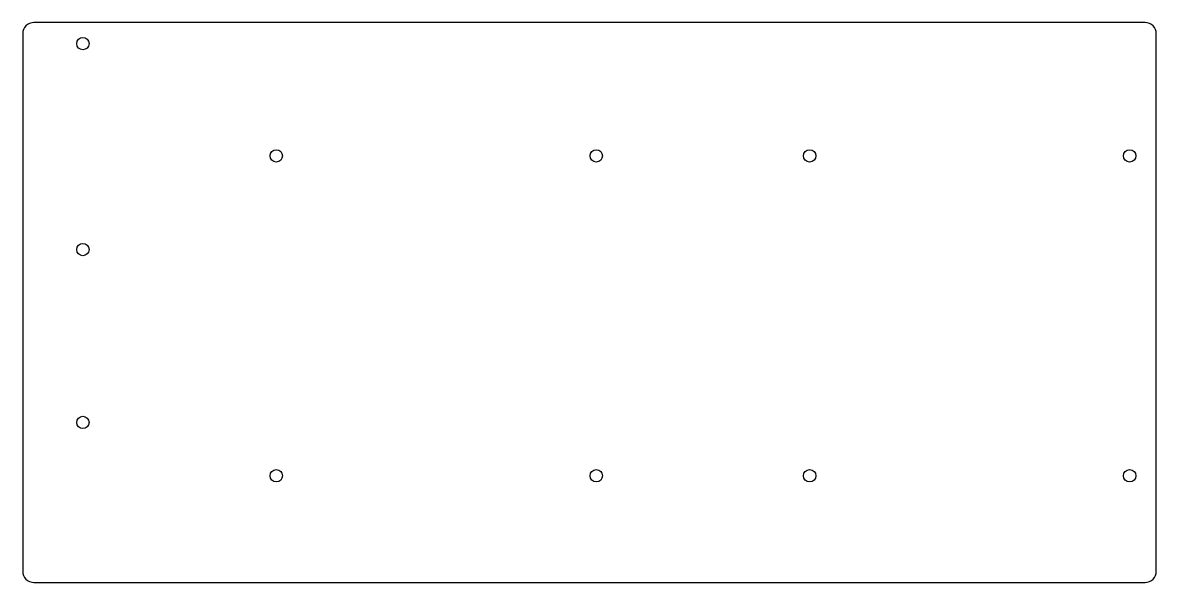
# Model space of a CAD drawing. Extents: x 34 to 237, y 280 to 380.
import ezdxf

# ---------------------------------------------------------------- set-up
doc = ezdxf.new("R2010")
doc.units = 0
doc.layers.add('Pattern_Top', color=7, linetype='CONTINUOUS')

msp = doc.modelspace()

# ---------------------------------------------------------------- linework, layer by layer
at = {"layer": 'Pattern_Top', "color": 0, "linetype": 'CONTINUOUS'}
msp.add_lwpolyline([(34.355, 282.035, 0.41421357), (36.355, 280.035), (36.355, 280.035), (234.8175, 280.035), (234.8175, 280.035, 0.41421357), (236.8175, 282.035), (236.8175, 282.035), (236.8175, 378.035), (236.8175, 378.035, 0.41421357), (234.8175, 380.035), (234.8175, 380.035), (36.355, 380.035), (36.355, 380.035, 0.41421357), (34.355, 378.035), (34.355, 378.035), (34.355, 282.035), (34.355, 282.035), (34.355, 282.035)], format="xyb", close=True, dxfattribs=at)
for centre in [(45.105, 376.285), (79.655, 356.235), (136.805, 356.235), (174.905, 356.235), (232.055, 356.235), (45.105, 339.485), (45.105, 308.61), (79.655, 299.085), (136.805, 299.085), (174.905, 299.085), (232.055, 299.085)]:
    msp.add_circle(centre, 1.1, dxfattribs=at)

doc.saveas('drawing.dxf')
